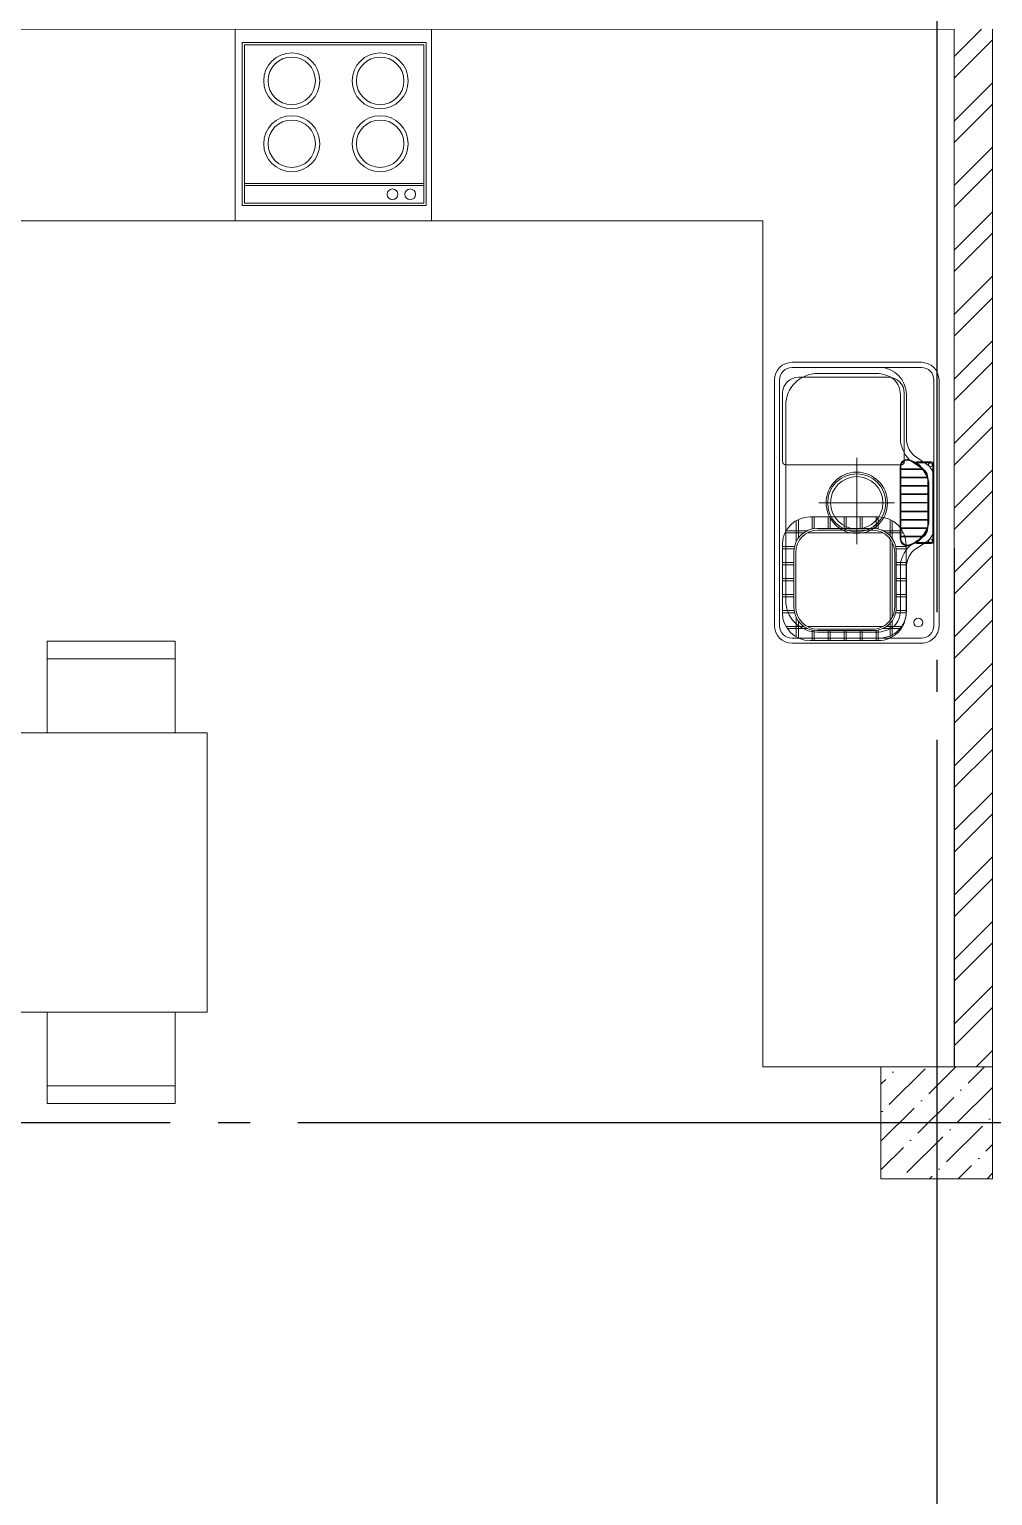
# Model space of a CAD drawing. Header units: inches. Extents: x -19662 to 10260, y -11808 to 5048.
# Drawn here: x -12092 to -9076, y -3432 to 1161 of the extents above; entities that cross this region are included whole.
import ezdxf

# ---------------------------------------------------------------- set-up
doc = ezdxf.new("R2010")
doc.units = ezdxf.units.IN
doc.header["$MEASUREMENT"] = 0
doc.linetypes.add('CONTI', pattern=[0])
doc.linetypes.add('GOST2.303 5', pattern=[24, 20, -1.5, 1, -1.5])
doc.layers.add('axis_dim', color=40, linetype='CONTI')
doc.layers.add('furniture', color=36, linetype='Continuous', lineweight=0)
doc.layers.add('Wall2', color=40, linetype='Continuous', lineweight=5)

# ---------------------------------------------------------------- blocks, each defined once
blk = doc.blocks.new('5566ry')
at = {"linetype": 'ByBlock', "lineweight": 9, "ltscale": 100}
h = blk.add_hatch(dxfattribs=at)
h.set_pattern_fill('ANSI36', color=0, scale=20, angle=0.1731020596280691, style=0)
h.set_pattern_definition([(45.17310205962806, (-320375.4296827945, 1443038.455312585), (33.30275391175018, 123.5796998171359), [158.7499999999999, -31.74999999999999, 0, -31.74999999999999])])
h.paths.add_polyline_path([(-320376.6381613092, 1443388.453487055), (-320026.6381613091, 1443388.453487055), (-320026.6381613091, 1443038.453487055), (-320376.6381613092, 1443038.453487055)])
at = {"color": 0, "linetype": 'ByBlock', "ltscale": 100}
blk.add_lwpolyline([(-320376.6381613092, 1443038.453487055), (-320026.6381613091, 1443038.453487055), (-320026.6381613091, 1443388.453487055), (-320376.6381613092, 1443388.453487055)], close=True, dxfattribs=at)

msp = doc.modelspace()

# ---------------------------------------------------------------- linework, layer by layer
at = {"layer": 'axis_dim', "linetype": 'GOST2.303 5', "lineweight": 25, "ltscale": 100}
for points in [[(-9250.585864923405, 1336.000607961127), (-9250.585864923405, -2263.999392038873)], [(-9250.585864923405, -2263.999392038873), (-13750.58586492341, -2263.999392038873)], [(-3500.582942242714, -2263.999392038873), (-9250.585864923405, -2263.999392038873)], [(-9250.585864923405, -2263.999392038873), (-9250.585864923405, -7663.999392038873)]]:
    msp.add_lwpolyline(points, dxfattribs=at)
at = {"layer": 'furniture'}
for p, q in [((-11425.19181245051, 1119.357724565264), (-11425.19181245051, 609.3577245652642)), ((-11425.19181245051, 1119.357724565264), (-10849.19181245051, 1119.357724565264)), ((-11418.19181245051, 1112.357724565264), (-11418.19181245051, 616.3577245652642)), ((-11418.19181245051, 1112.357724565264), (-10856.19181245051, 1112.357724565264)), ((-10856.19181245051, 1112.357724565264), (-10856.19181245051, 616.3577245652642)), ((-10849.19181245051, 1119.357724565264), (-10849.19181245051, 609.3577245652642)), ((-11418.19181245051, 678.631324565221), (-10856.19181245051, 678.631324565221)), ((-11418.19181245051, 671.631324565221), (-10856.19181245051, 671.631324565221)), ((-11425.19181245051, 609.3577245652642), (-10849.19181245051, 609.3577245652642)), ((-11418.19181245051, 616.3577245652642), (-10856.19181245051, 616.3577245652642)), ((-9298.554751725846, 118.0529712492217), (-9703.554751725846, 118.0529708813493)), ((-9430.554751711876, 102.0529711290811), (-9703.554751711878, 102.0529708813493)), ((-9298.554751711876, 102.0529712492217), (-9703.554751711878, 102.0529708813493)), ((-9758.554751676485, 63.05297083152355), (-9758.554751597323, -24.33026208145647)), ((-9742.554751676485, 63.05297084595905), (-9742.554751597325, -24.33026206702097)), ((-9742.554751676485, 63.05297084595905), (-9742.554751597325, -24.33026206702097)), ((-9683.120450873837, 71.39679136849837), (-9402.202163300455, 71.39679162368076)), ((-9439.55475169418, 83.05297112116487), (-9623.55475169418, 83.05297095399247)), ((-9259.554751613157, -6.482092719749644), (-9259.554751676485, 63.05297128461198)), ((-9243.554751613157, -6.482092705314144), (-9243.554751676485, 63.05297129904748)), ((-9733.120450633556, -193.0750003394122), (-9733.120450828203, 21.39679132286357)), ((-9364.554751510708, -118.9936319889883), (-9364.554751634576, 17.05297118915142)), ((-9352.20216325482, 21.3967916688499), (-9352.202163060176, -193.0749999934258)), ((-9345.554751510708, -118.9936319717589), (-9345.554751634576, 17.05297120638089)), ((-9758.554751597323, -24.33026208145647), (-9758.554751056225, -619.563796255962)), ((-9742.554751597325, -24.33026206702097), (-9742.554751056225, -619.5637962415266)), ((-9742.554751597325, -24.33026206702097), (-9742.554751056225, -619.5637962415266)), ((-9723.554751603842, -16.94702913681148), (-9723.554751597325, -24.33026204932584)), ((-9723.554751597325, -24.33026204932584), (-9723.554751056225, -619.5637962242971)), ((-9259.554751056225, -619.5637958028736), (-9259.554751613157, -6.482092719749644)), ((-9243.554751056225, -619.5637957884381), (-9243.554751613157, -6.482092705314144)), ((-9501.054751326306, -321.9470289347145), (-9501.05475145483, -181.0055756473365)), ((-9275.51161422392, -205.7760533636819), (-9323.505268331595, -172.5225188217508)), ((-9362.20216305086, -203.0750000022734), (-9723.120450624243, -203.075000330099)), ((-9365.109691045223, -211.965253395253), (-9365.109690845922, -431.1642845545346)), ((-9365.109691045223, -211.965253395253), (-9365.109690845922, -431.1642845545346)), ((-9363.089691045672, -211.9241883058484), (-9363.089690845438, -431.2053496397482)), ((-9363.089691045672, -211.9241883058484), (-9363.089690845438, -431.2053496397482)), ((-9294.620092942358, -215.5147689108188), (-9363.089691041947, -215.5147689727518)), ((-9293.00436616873, -217.5347689094405), (-9363.089691040086, -217.5347689727704)), ((-9340.391092049867, -186.7297689525793), (-9344.431092048973, -186.7297689558389)), ((-9340.391092049867, -186.7297689525793), (-9344.431092048973, -186.7297689558389)), ((-9340.567698957377, -188.7497689525979), (-9344.31832066735, -188.7497689558576)), ((-9340.567698957377, -188.7497689525979), (-9344.31832066735, -188.7497689558576)), ((-9287.921864793616, -220.2923925279091), (-9335.681701251284, -187.2008640558841)), ((-9267.139691061318, -193.7997688858221), (-9313.599691061281, -193.7997689277316)), ((-9313.599691061281, -193.7997689277316), (-9313.599691058487, -196.8297689279924)), ((-9267.139691061318, -193.7997688858221), (-9313.599691061281, -193.7997689277316)), ((-9313.599691061281, -193.7997689277316), (-9313.599691058487, -196.8297689279924)), ((-9313.599691058487, -196.8297689279924), (-9267.139691058524, -196.8297688856172)), ((-9313.599691058487, -196.8297689279924), (-9267.139691058524, -196.8297688856172)), ((-9263.099691054762, -200.8697688819292), (-9263.0996908359, -442.2597688820595)), ((-9263.099691054762, -200.8697688819292), (-9263.0996908359, -442.2597688820595)), ((-9260.06969083564, -442.2597688792656), (-9260.069691055432, -200.8697688791352)), ((-9260.06969083564, -442.2597688792656), (-9260.069691055432, -200.8697688791352)), ((-9280.39031752476, -241.7747688975568), (-9363.089691017733, -241.7747689729939)), ((-9279.791719459907, -243.7947688971097), (-9363.08969101587, -243.7947689730125)), ((-9277.23969099389, -268.034768895005), (-9363.089690993518, -268.0347689727704)), ((-9277.23969099203, -270.0547688950236), (-9363.089690991656, -270.054768972789)), ((-9278.554751255528, -399.8221370519522), (-9278.554751397089, -244.5140636016066)), ((-9277.23969088772, -385.6062248593579), (-9277.239691003204, -257.5233129302422)), ((-9277.23969088772, -385.6062248593579), (-9277.239691003204, -257.5233129302422)), ((-9275.219690887237, -385.6997688931796), (-9275.219691003653, -257.429768893161)), ((-9275.219690887237, -385.6997688931796), (-9275.219691003653, -257.429768893161)), ((-9259.554751255528, -399.8221370347227), (-9259.554751397089, -244.5140635839115)), ((-9277.239690970608, -294.2947688952471), (-9363.089690970235, -294.2947689730125)), ((-9277.239690968747, -296.3147688948001), (-9363.089690968372, -296.3147689730312)), ((-9277.239690946393, -320.5547688950236), (-9363.08969094602, -320.554768972789)), ((-9433.53951295463, -365.9484235045883), (-9646.719512954334, -365.9484236983034)), ((-9640.594512919875, -403.8632561268667), (-9640.594512954332, -365.9484236927154)), ((-9633.92951292077, -402.7674969637217), (-9633.929512954295, -365.9484236866618)), ((-9619.294302599485, -321.9470290422822), (-9382.815200054067, -321.9470288276124)), ((-9590.594512921736, -402.2834236470433), (-9590.594512954332, -365.9484236470806)), ((-9583.929512921699, -402.2834236409897), (-9583.929512954297, -365.948423641027)), ((-9540.594512921734, -402.2834236018742), (-9540.594512954332, -365.9484236019115)), ((-9533.9295129217, -402.2834235958206), (-9533.929512954293, -365.9484235958579)), ((-9501.054751326306, -321.9470289347145), (-9501.054751208962, -451.0055756473365)), ((-9490.594512921736, -402.2834235562394), (-9490.594512954332, -365.9484235562767)), ((-9483.929512921699, -402.2834235501858), (-9483.929512954295, -365.9484235502231)), ((-9440.594512920805, -402.8481381123336), (-9440.594512954332, -365.9484235111075)), ((-9433.929512919836, -404.0081947611096), (-9433.929512954295, -365.9484235050539)), ((-9277.23969094453, -322.5747688950422), (-9363.08969094416, -322.5747689728077)), ((-9277.239690921248, -347.8247688950422), (-9363.089690921806, -347.8247689728076)), ((-9277.239690920316, -349.8447688950609), (-9363.089690919944, -349.8447689728263)), ((-9656.562238049673, -409.2834237071136), (-9722.089058986843, -409.2834237667183)), ((-9690.594512884483, -443.3156986033926), (-9690.594512944088, -377.7888776666868)), ((-9683.92951289469, -432.0811989682177), (-9683.929512946846, -374.2851075848947)), ((-9449.594512921736, -402.2834235189865), (-9625.594512921736, -402.283423679174)), ((-9451.95051291676, -407.6154235212515), (-9622.49451291652, -407.6154236763167)), ((-9358.169966843889, -409.2834234360988), (-9418.626787780762, -409.2834234910468)), ((-9396.32951289972, -425.83923109457), (-9396.329512947215, -374.2851073241244)), ((-9390.594512893796, -433.0160029015886), (-9390.59451294409, -377.2551226478453)), ((-9277.239690897964, -374.0847688952844), (-9363.089690897594, -374.0847689730498)), ((-9277.239690896102, -376.1047688948373), (-9363.08969089573, -376.1047689730684)), ((-9279.791719318346, -400.3447688973891), (-9363.089690874309, -400.3447689728262)), ((-9280.390317378546, -402.3647688978734), (-9363.089690872446, -402.3647689728448)), ((-9733.929512682349, -666.3384237775962), (-9733.929512875135, -453.1584237774285)), ((-9667.79673767274, -415.9484237173955), (-9725.592829056062, -415.9484237695495)), ((-9418.885204820872, -415.948423491084), (-9655.559820998438, -415.9484237062196)), ((-9354.666196762562, -415.9484234328764), (-9407.392288145587, -415.9484234808395)), ((-9396.32951266037, -690.0448567143093), (-9396.329512891338, -435.2659902276854)), ((-9390.594512668416, -681.1390944260555), (-9390.594512883552, -444.1717525047632)), ((-9293.004365978742, -426.6047689092728), (-9363.089690850094, -426.6047689730684)), ((-9294.620092749574, -428.6247689106884), (-9363.089690848232, -428.624768973087)), ((-9346.329512681788, -666.3384234255562), (-9346.329512875503, -453.1584234253886)), ((-9344.431091804967, -456.3997689557644), (-9340.39109180493, -456.3997689525048)), ((-9344.431091804967, -456.3997689557644), (-9340.39109180493, -456.3997689525048)), ((-9344.318320426139, -454.3797689557457), (-9340.567698715233, -454.3797689524861)), ((-9344.318320426139, -454.3797689557457), (-9340.567698715233, -454.3797689524861)), ((-9335.403702991993, -456.6084571627351), (-9288.009172336177, -424.1394609471234)), ((-9323.294866560936, -471.3439983932683), (-9275.6638782555, -438.7130100142593)), ((-9267.139690832213, -446.2997688858221), (-9313.599690832176, -446.2997689277316)), ((-9313.599690832176, -446.2997689277316), (-9313.599690829382, -449.3297689279923)), ((-9267.139690832213, -446.2997688858221), (-9313.599690832176, -446.2997689277316)), ((-9313.599690832176, -446.2997689277316), (-9313.599690829382, -449.3297689279923)), ((-9313.599690829382, -449.3297689279923), (-9267.13969082942, -449.3297688856172)), ((-9313.599690829382, -449.3297689279923), (-9267.13969082942, -449.3297688856172)), ((-9696.01468043586, -459.2834237429696), (-9733.929512870476, -459.2834237774285)), ((-9697.110439586431, -465.9484237439381), (-9733.929512863959, -465.9484237774657)), ((-9697.594512696356, -650.2834237443665), (-9697.594512855612, -474.2834237443665)), ((-9692.262512698748, -647.9274237395647), (-9692.262512853345, -477.383423739803)), ((-9382.182512698673, -647.9274234578396), (-9382.182512853273, -477.383423458078)), ((-9346.329512869917, -459.2834234253886), (-9379.174345304236, -459.2834234551909)), ((-9346.329512863398, -465.9484234254258), (-9378.078586140626, -465.9484234542969)), ((-9377.594512696356, -650.283423453794), (-9377.594512855614, -474.2834234537939)), ((-9697.594512823947, -509.2834237443666), (-9733.929512824841, -509.2834237774285)), ((-9697.59451281836, -515.9484237444038), (-9733.929512818322, -515.9484237774657)), ((-9346.329512824283, -509.2834234253886), (-9377.594512823947, -509.2834234537939)), ((-9346.329512818695, -515.9484234254257), (-9377.59451281836, -515.9484234538312)), ((-9364.554751018972, -660.9470288108485), (-9364.554751141906, -525.084113800657)), ((-9345.554751018972, -660.9470287936191), (-9345.554751141906, -525.0841137834275)), ((-9697.594512779246, -559.2834237443666), (-9733.929512779207, -559.2834237774285)), ((-9697.594512772725, -565.9484237444038), (-9733.929512772687, -565.9484237774657)), ((-9346.329512779579, -559.2834234253886), (-9377.594512779246, -559.283423453794)), ((-9346.32951277306, -565.9484234254257), (-9377.594512772725, -565.9484234538312)), ((-9758.554751056225, -619.563796255962), (-9758.554750977062, -706.9470291684764)), ((-9742.554751056225, -619.5637962415266), (-9742.554750977062, -706.9470291540409)), ((-9742.554751056225, -619.5637962415266), (-9742.554750977062, -706.9470291540409)), ((-9697.594512733607, -609.2834237443666), (-9733.929512733572, -609.2834237774285)), ((-9697.594512728023, -615.9484237444038), (-9733.929512727984, -615.9484237774657)), ((-9723.554751056225, -619.5637962242971), (-9723.554751049705, -626.9470291368114)), ((-9346.329512733944, -609.2834234253886), (-9377.594512733607, -609.283423453794)), ((-9346.329512727425, -615.9484234254257), (-9377.594512728023, -615.9484234538312)), ((-9259.554750977062, -706.947028715388), (-9259.554751056225, -619.5637958028736)), ((-9243.554750977062, -706.9470287009525), (-9243.554751056225, -619.5637957884381)), ((-9697.02979808671, -659.2834237439009), (-9733.929512688868, -659.2834237774285)), ((-9695.79667216258, -666.272695280836), (-9732.794189481045, -666.2726953143637)), ((-9690.594512613468, -741.7079698091756), (-9690.594512668418, -681.251148872302)), ((-9345.194189481415, -666.2726949623237), (-9379.392353201263, -666.2726949930573)), ((-9346.32951268831, -659.2834234253886), (-9378.159227289238, -659.2834234542595)), ((-9666.861933207118, -709.2834237164269), (-9722.622813460397, -709.283423767184)), ((-9655.1259835623, -715.948423705754), (-9718.444208523237, -715.9484237630302)), ((-9683.929512610639, -745.2117398788604), (-9683.929512658135, -692.4856484953696)), ((-9418.738841681721, -709.2834234910468), (-9655.706183603012, -709.2834237061822)), ((-9640.594512602293, -753.5484236928085), (-9640.594512632095, -720.7035912584895)), ((-9633.929512603188, -753.5484236867549), (-9633.929512631126, -721.7993504090617)), ((-9449.594512631164, -722.2834235189865), (-9625.594512631165, -722.283423679174)), ((-9623.554750958438, -726.9470290460075), (-9439.554750958436, -726.9470288788351)), ((-9451.9505126355, -717.6954235213259), (-9622.494512635263, -717.6954236759256)), ((-9590.594512602293, -753.5484236471736), (-9590.594512631164, -722.2834236470434)), ((-9583.929512603187, -753.5484236411202), (-9583.929512631128, -722.2834236409897)), ((-9540.594512602293, -753.5484236020046), (-9540.594512631164, -722.2834236018742)), ((-9533.929512603187, -753.548423595951), (-9533.929512631126, -722.2834235958206)), ((-9490.594512602293, -753.5484235563698), (-9490.594512631164, -722.2834235562394)), ((-9483.929512603188, -753.5484235503162), (-9483.929512631126, -722.2834235501858)), ((-9440.594512602293, -753.5484235112006), (-9440.594512631164, -721.7187089098068)), ((-9433.929512603187, -753.5484235051471), (-9433.929512632058, -720.5586522489237)), ((-9361.814816750564, -715.9484234393957), (-9420.063041712136, -715.9484234924811)), ((-9357.636211825513, -709.2834234356332), (-9408.327092078493, -709.2834234817336)), ((-9396.329512610078, -745.2117396176244), (-9396.329512651988, -698.7276158474768)), ((-9390.594512612537, -742.2417242831933), (-9390.594512659103, -691.5508440297479)), ((-9703.55475094167, -745.9470291186506), (-9430.554750941672, -745.9470288709188)), ((-9703.55475094167, -745.9470291186506), (-9298.554750941672, -745.9470287507781)), ((-9703.55475092677, -761.9470291186506), (-9298.55475092677, -761.9470287507781)), ((-9433.53951260259, -753.5484235046814), (-9646.719512602293, -753.5484236983965))]:
    msp.add_line(p, q, dxfattribs=at)
for points in [[(-13475.59118034269, 1160.833420606396), (-13475.5913082503, 561.1751170391881), (-12975.5913082503, 561.1751170391881), (-12975.5913082503, 561.1751170391881), (-9795.585982067401, 561.0013407618181), (-9795.584724378663, -2089.040977002259), (-9195.584724378663, -2089.040966071093), (-9195.585992998742, 1161.000567030664)], [(-13235.59124937316, -1042.029525891636), (-13235.59124937316, -1917.029525891637), (-11535.13561278105, -1917.029525891666), (-11535.13561278105, -1042.029525891666)]]:
    msp.add_lwpolyline(points, close=True, dxfattribs=at)
for points in [[(-11447.52697800819, 561.0647666703527), (-11447.52697800819, 1161.064766671342)], [(-10832.55471747063, 561.0647666703527), (-10832.55471747063, 1161.064766671342)], [(-12035.36074139056, -1042.029525891636), (-12035.36074139056, -755.5496854390866), (-11635.36074139056, -755.5496854390866), (-11635.36074139056, -1042.029525891636)], [(-12035.36074139056, -810.6114832921802), (-11635.36074139056, -810.6114832921802)], [(-12035.36074139056, -1917.029525891637), (-12035.36074139056, -2203.509366344187), (-11635.36074139056, -2203.509366344187), (-11635.36074139056, -1917.029525891637)], [(-12035.36074139056, -2148.447568491093), (-11635.36074139056, -2148.447568491093)]]:
    msp.add_lwpolyline(points, dxfattribs=at)
for centre, radius in [((-9501.054751326306, -321.9470289347145), 96), ((-9270.645589489468, -203.1146702917675), 6), ((-9501.054751326306, -321.9470289347145), 91), ((-9501.054751326306, -321.9470289347145), 82), ((-9270.645589273401, -441.22153034689), 6), ((-9308.554750986375, -696.9470287600914), 14)]:
    msp.add_circle(centre, radius, dxfattribs=at)
for centre, radius, start, end in [((-11270.02073709478, 999.6628872728407), 87.77903083265119, 0, 180), ((-11270.02073709478, 999.6628872728407), 74.27903083265117, 0, 180), ((-10993.19203709459, 999.6628872728407), 87.77903083265119, 0, 180), ((-10993.19203709459, 999.6628872728407), 74.27903083265117, 0, 180), ((-11270.02073709478, 999.6628872728407), 87.77903083265028, 180, 0), ((-11270.02073709478, 999.6628872728407), 74.27903083265028, 180, 0), ((-10993.19203709459, 999.6628872728407), 87.77903083265028, 180, 0), ((-10993.19203709459, 999.6628872728407), 74.27903083265028, 180, 0), ((-11270.02073709478, 802.7242248409393), 87.77903083265119, 0, 180), ((-11270.02073709478, 802.7242248409393), 74.27903083265117, 0, 180), ((-10993.19203709459, 802.7242248409393), 87.77903083265119, 0, 180), ((-10993.19203709459, 802.7242248409393), 74.27903083265117, 0, 180), ((-11270.02073709478, 802.7242248409393), 87.77903083265028, 180, 0), ((-11270.02073709478, 802.7242248409393), 74.27903083265028, 180, 0), ((-10993.19203709459, 802.7242248409393), 87.77903083265028, 180, 0), ((-10993.19203709459, 802.7242248409393), 74.27903083265028, 180, 0), ((-10954.59177934888, 644.1312762007084), 16.81167825504781, 0, 180), ((-10954.59177934888, 644.1312762007084), 16.81167825504781, 180, 0), ((-10899.09177934888, 644.1312762007084), 16.81167825504781, 0, 180), ((-10899.09177934888, 644.1312762007084), 16.81167825504781, 180, 0), ((-9703.554751676485, 63.05297088134931), 55, 90.00000005336085, 180.0000000533608), ((-9703.554751676485, 63.05297088134931), 39, 90.00000005336085, 180.0000000533608), ((-9703.554751676485, 63.05297088134931), 39, 90.00000005336085, 180.0000000533608), ((-9430.554751633645, 17.05297112908111), 84.99999999953434, 5.33608529e-08, 90.00000005336085), ((-9298.554751676485, 63.05297124922173), 55, 5.33608529e-08, 90.00000005336085), ((-9298.554751676485, 63.05297124922173), 39.00000000046566, 5.33608529e-08, 90.00000005336085), ((-9683.120450828203, 21.39679136849837), 50, 90.00000005336085, 180.0000000533608), ((-9623.554751603842, -16.94702904600753), 100, 90.00000005336085, 180.0000000533608), ((-9439.554751613156, -6.947028878835126), 89.99999999989737, 51.97606969798734, 90.00000005336085), ((-9402.20216325482, 21.39679162368075), 50, 5.33608529e-08, 90.00000005336085), ((-9430.554751634574, 17.05297112908111), 66, 5.33608529e-08, 45.28155674915303), ((-9269.55475151071, -118.9936319023753), 94.9999999999496, 180.0000000533608, 225.8872044075416), ((-9269.554751511641, -118.9936319023753), 75.99999999967143, 180.0000000533608, 224.7752360965963), ((-9723.120450633556, -193.075000330099), 10, 180.0000000533608, 270.0000000533608), ((-9332.343154336306, -210.6533403659622), 32.79278950799457, 154.5866431912376, 182.2927950349014), ((-9332.343154336306, -210.6533403659622), 32.79278950799457, 154.5866431912376, 182.2927950349014), ((-9332.343154336306, -210.6533403654966), 30.77278950795544, 154.9901890110121, 182.3668616991878), ((-9332.343154336306, -210.6533403654966), 30.77278950795544, 154.9901890110121, 182.3668616991878), ((-9362.202163060172, -193.0750000022734), 10, 270.0000000533608, 5.33608529e-08), ((-9341.63200915137, -212.2376627537804), 25.66101149732033, 96.2622388790142, 142.3992526663814), ((-9341.63200915137, -212.2376627537804), 25.66101149732033, 96.2622388790142, 142.3992526663814), ((-9341.63200915137, -212.2376627537804), 23.6410114972914, 96.5245713096113, 141.8787821287979), ((-9341.63200915137, -212.2376627537804), 23.6410114972914, 96.5245713096113, 141.8787821287979), ((-9359.267170131185, -269.5122018486644), 82.89897942364921, 8.315301766594121, 76.9636381611427), ((-9359.267170131185, -269.5122018486644), 82.89897942364921, 8.315301766594121, 76.9636381611427), ((-9359.229011580326, -269.4821645168039), 84.86946555691416, 8.164229476905621, 77.17561781887214), ((-9359.229011580326, -269.4821645168039), 84.86946555691416, 8.164229476905621, 77.17561781887214), ((-9314.554751397087, -244.5140636337372), 36, 5.33608529e-08, 42.28541371121164), ((-9314.554751397087, -244.5140636346685), 55.00000000046566, 5.33608529e-08, 44.77523609659638), ((-9267.1396910548, -200.8697688856545), 7.069999999832361, 5.33608529e-08, 90.00000005336085), ((-9267.1396910548, -200.8697688856545), 7.069999999832361, 5.33608529e-08, 90.00000005336085), ((-9267.1396910548, -200.8697688856545), 4.040000000037252, 5.33608529e-08, 90.00000005336085), ((-9267.1396910548, -200.8697688856545), 4.040000000037252, 5.33608529e-08, 90.00000005336085), ((-9646.71951287517, -453.1584236978004), 87.21000000000001, 90.00000005336085, 180.0000000533608), ((-9433.539512875466, -453.1584235040853), 87.21000000000001, 5.33608529e-08, 90.00000005336085), ((-9625.594512856544, -474.2834236787083), 72, 90.00000005336085, 180.0000000533608), ((-9622.494512853193, -477.3834236760075), 69.76800000000001, 90.00000005336085, 180.0000000533608), ((-9451.95051285343, -477.383423521408), 69.76800000000001, 5.33608529e-08, 90.00000005336085), ((-9449.594512856544, -474.2834235189865), 72, 5.33608529e-08, 90.00000005336085), ((-9359.26717003619, -373.617336090413), 82.89897942351801, 283.0363619482824, 351.6846983471922), ((-9359.26717003619, -373.617336090413), 82.89897942351801, 283.0363619482824, 351.6846983471922), ((-9359.22901148533, -373.6473734213422), 84.86946555714508, 282.8243822905544, 351.8357705820504), ((-9359.22901148533, -373.6473734213422), 84.86946555714508, 282.8243822905544, 351.8357705820504), ((-9314.554751255528, -399.8221370845485), 35.99999999963471, 317.5084692806866, 5.33608529e-08), ((-9314.554751255528, -399.8221370840828), 54.99999999993983, 315.0000000383213, 5.33608529e-08), ((-9332.343154134207, -432.4761975242207), 32.79278950772515, 177.7072050785663, 205.4133569333282), ((-9332.343154134207, -432.4761975242207), 32.79278950772515, 177.7072050785663, 205.4133569333282), ((-9269.554751141906, -525.0841137149754), 95, 133.8797293648128, 180.0000000533608), ((-9332.343154134207, -432.4761975246864), 30.77278950821058, 177.6331384009505, 205.0098111139547), ((-9332.343154134207, -432.4761975246864), 30.77278950821058, 177.6331384009505, 205.0098111139547), ((-9341.632008952998, -430.8918751531662), 25.66101149727276, 217.6007474620288, 263.737761228344), ((-9341.632008952998, -430.8918751531662), 25.66101149727276, 217.6007474620288, 263.737761228344), ((-9341.632008952998, -430.8918751527007), 23.64101149743062, 218.1212179572733, 263.4754287709538), ((-9341.632008952998, -430.8918751527007), 23.64101149743062, 218.1212179572733, 263.4754287709538), ((-9267.139690835938, -442.2597688857848), 4.040000000037252, 270.0000000533608, 5.33608529e-08), ((-9267.139690835938, -442.2597688857848), 7.070000000065192, 270.0000000533608, 5.33608529e-08), ((-9267.139690835938, -442.2597688857848), 4.040000000037252, 270.0000000533608, 5.33608529e-08), ((-9267.139690835938, -442.2597688857848), 7.070000000065192, 270.0000000533608, 5.33608529e-08), ((-9269.554751141906, -525.0841137145097), 76, 135.0000000383213, 180.0000000533608), ((-9623.554751049705, -626.9470290460075), 100, 180.0000000533608, 270.0000000533608), ((-9646.719512682388, -666.338423697968), 87.21000000000001, 180.0000000533608, 270.0000000533608), ((-9625.594512696356, -650.2834236787083), 72, 180.0000000533608, 270.0000000533608), ((-9622.494512698591, -647.927423675769), 69.76800000000001, 180.0000000533608, 270.0000000533608), ((-9451.95051269883, -647.9274235211695), 69.76800000000001, 270.0000000533608, 5.33608529e-08), ((-9449.594512696354, -650.2834235189865), 72, 270.0000000533608, 5.33608529e-08), ((-9433.539512681751, -666.3384235047185), 87.21000000000001, 270.0000000533608, 5.33608529e-08), ((-9430.554751018972, -660.9470288709188), 85, 270.0000000533608, 5.33608529e-08), ((-9430.554751018972, -660.9470288709188), 66.00000000005355, 314.718443361096, 5.33608529e-08), ((-9703.554750977062, -706.9470291186506), 55, 180.0000000533608, 270.0000000533608), ((-9703.554750977062, -706.9470291186506), 39, 180.0000000533608, 270.0000000533608), ((-9703.55475097613, -706.9470291186506), 39.00000000046566, 180.0000000533608, 270.0000000533608), ((-9439.554751040392, -636.9470288793007), 89.99999999988358, 270.0000000533608, 308.0239304035846), ((-9298.554750977062, -706.9470287507781), 55, 270.0000000533608, 5.33608529e-08), ((-9298.55475097613, -706.9470287507781), 39, 270.0000000533608, 5.33608529e-08)]:
    msp.add_arc(centre, radius, start, end, dxfattribs=at)
at = {"layer": 'Wall2', "ltscale": 100}
for points in [[(-9195.58611988811, 1075.822635448313), (-9110.408021707648, 1161.000733628761)], [(-9195.586119888096, -2088.999392038931), (-9195.586119888096, 1161.000731176588)], [(-9075.586119888098, 1161.000734631213), (-9075.586119888098, -2088.999392038931)], [(-9195.58611988811, 1008.470685448302), (-9075.58611988811, 1128.470685448302)], [(-9195.586119888096, 873.7668727242354), (-9075.586119888098, 993.7668727242353)], [(-9195.58611988811, 806.4149227242534), (-9075.58611988811, 926.4149227242533)], [(-9195.58611988811, 671.7111100001867), (-9075.58611988811, 791.7111100001867)], [(-9195.58611988811, 604.3591600001755), (-9075.58611988811, 724.3591600001756)], [(-9195.586119888096, 469.655347276138), (-9075.586119888098, 589.6553472761381)], [(-9195.58611988811, 402.3033972761269), (-9075.58611988811, 522.3033972761269)], [(-9195.58611988811, 267.5995845520603), (-9075.58611988811, 387.5995845520603)], [(-9195.58611988811, 200.2476345520782), (-9075.58611988811, 320.2476345520782)], [(-9195.586119888096, 65.54382182804066), (-9075.586119888098, 185.5438218280406)], [(-9195.58611988811, -1.808128171970466), (-9075.58611988811, 118.1918718280295)], [(-9195.58611988811, -136.5119408960371), (-9075.58611988811, -16.51194089603713)], [(-9195.58611988811, -203.8638908960191), (-9075.58611988811, -83.86389089601916)], [(-9195.586119888096, -338.5677036200858), (-9075.586119888098, -218.5677036200858)], [(-9195.58611988811, -405.9196536200969), (-9075.58611988811, -285.9196536200969)], [(-9195.58611988811, -540.6234663441344), (-9075.58611988811, -420.6234663441344)], [(-9195.58611988811, -607.9754163441456), (-9075.58611988811, -487.9754163441456)], [(-9195.586119888096, -742.6792290682122), (-9075.586119888098, -622.6792290682123)], [(-9195.58611988811, -810.0311790681942), (-9075.58611988811, -690.0311790681943)], [(-9195.58611988811, -944.7349917922609), (-9075.58611988811, -824.734991792261)], [(-9195.58611988811, -1012.086941792243), (-9075.58611988811, -892.0869417922721)], [(-9195.586119888096, -1146.79075451631), (-9075.586119888098, -1026.790754516309)], [(-9195.58611988811, -1214.142704516321), (-9075.58611988811, -1094.142704516321)], [(-9195.58611988811, -1348.846517240358), (-9075.58611988811, -1228.846517240358)], [(-9195.58611988811, -1416.198467240369), (-9075.58611988811, -1296.198467240369)], [(-9195.586119888096, -1550.902279964436), (-9075.586119888098, -1430.902279964436)], [(-9195.586119888096, -1618.254229964418), (-9075.58611988811, -1498.254229964418)], [(-9195.58611988811, -1752.958042688485), (-9075.58611988811, -1632.958042688485)], [(-9195.58611988811, -1820.309992688496), (-9075.58611988811, -1700.309992688496)], [(-9195.586119888096, -1955.013805412534), (-9075.586119888098, -1835.013805412534)], [(-9195.586119888096, -2022.365755412516), (-9075.58611988811, -1902.365755412545)], [(-9127.51594379043, -2088.999392038931), (-9075.58611988811, -2037.069568136612)], [(-9075.586119888098, -2088.999392038931), (-9195.586119888096, -2088.999392038931)]]:
    msp.add_lwpolyline(points, dxfattribs=at)

# ---------------------------------------------------------------- block references
at = {"layer": 'Wall2', "ltscale": 100, "xscale": -1, "rotation": 90.00000000000296}
msp.add_blockref('5566ry', (1433962.867622148, -322465.6375532737), dxfattribs=at)

doc.saveas('drawing.dxf')
